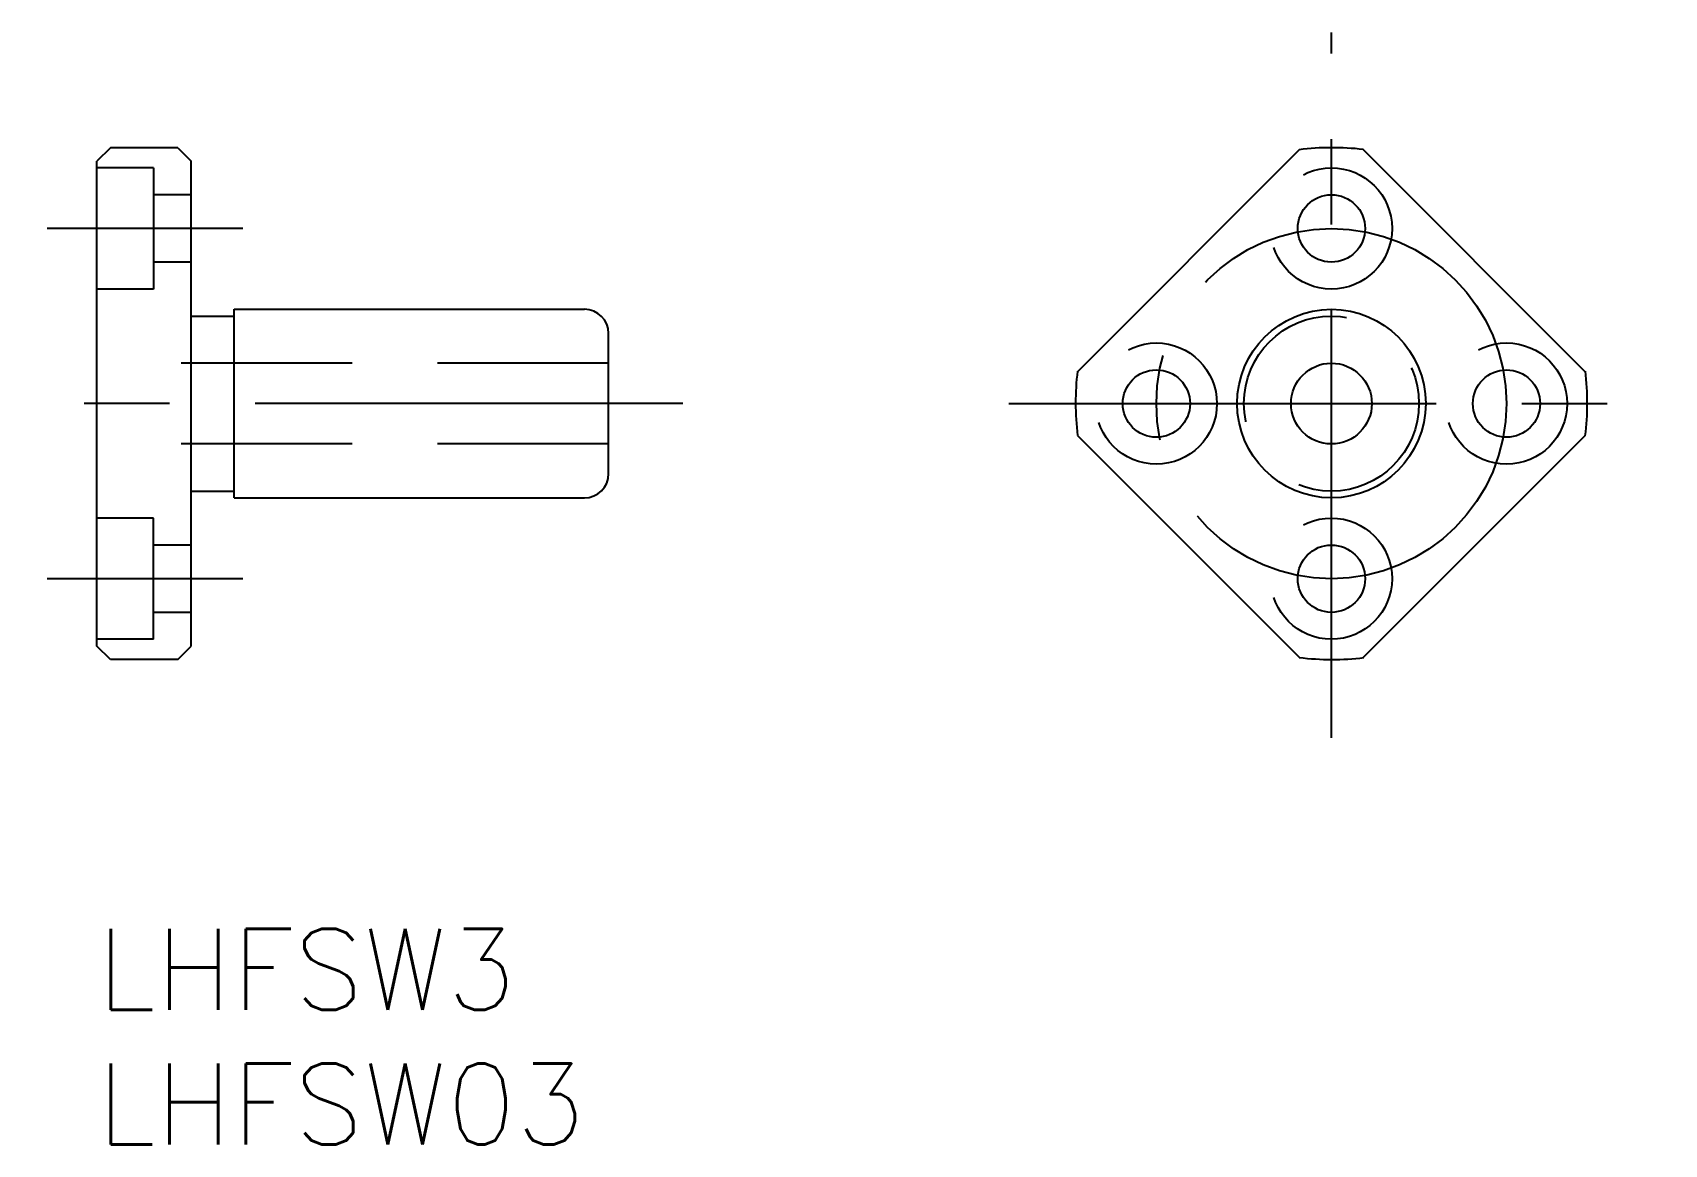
# Model space of a CAD drawing. Extents: x -2.4 to 58.2, y -8 to 33.3.
import ezdxf

# ---------------------------------------------------------------- set-up
doc = ezdxf.new("R2010")
doc.units = 0
doc.header["$LTSCALE"] = 0.5
doc.linetypes.add('CENTER', pattern=[50.8, 31.75, -6.35, 6.35, -6.35])
doc.linetypes.add('DASHED', pattern=[19.05, 12.7, -6.35])
for name, color, linetype in [('MSM_CENTER', 1, 'CENTER'), ('MSM_CONTINUOUS', 7, 'CONTINUOUS'), ('MSM_DASHED', 4, 'DASHED'), ('MSM_PART_NUMBER', 7, 'CONTINUOUS')]:
    doc.layers.add(name, color=color, linetype=linetype)
doc.styles.get("Standard").update_dxf_attribs({"font": 'txt.shx', "height": 1, "bigfont": 'bigfont.shx'})

# ---------------------------------------------------------------- blocks, each defined once
blk = doc.blocks.new('*U26')
at = {"layer": 'MSM_PART_NUMBER'}
blk.add_text('LHFSW3', height=3, dxfattribs=at).set_placement((0, -3))
blk = doc.blocks.new('*U27')
at = {"layer": 'MSM_PART_NUMBER'}
blk.add_text('LHFSW03', height=3, dxfattribs=at).set_placement((0, -8))

msp = doc.modelspace()

# ---------------------------------------------------------------- linework, layer by layer
at = {"layer": 'MSM_CENTER'}
for p, q in [((45.837, 7.092), (45.837, 33.27)), ((5.42, 26), (-1.847, 26)), ((21.75, 19.5), (-2.386, 19.5)), ((33.854, 19.5), (58.199, 19.5)), ((5.42, 13), (-1.847, 13))]:
    msp.add_line(p, q, dxfattribs=at)
msp.add_circle((45.837, 19.5), 6.5, dxfattribs=at)
at = {"layer": 'MSM_CONTINUOUS'}
for p, q in [((0.5, 29), (0, 28.5)), ((0, 10.5), (0, 28.5)), ((3, 29), (0.5, 29)), ((3, 29), (3.5, 28.5)), ((3.5, 10.5), (3.5, 28.5)), ((36.411, 20.68), (44.657, 28.926)), ((55.264, 20.68), (47.01, 28.934)), ((3.5, 22.75), (5.1, 22.75)), ((5.1, 23), (18.1, 23)), ((5.1, 16), (5.1, 23)), ((19, 16.9), (19, 22.1)), ((36.411, 18.32), (44.657, 10.074)), ((55.264, 18.32), (47.017, 10.074)), ((3.5, 16.25), (5.1, 16.25)), ((5.1, 16), (18.1, 16)), ((0.5, 10), (0, 10.5)), ((3, 10), (3.5, 10.5)), ((3, 10), (0.5, 10))]:
    msp.add_line(p, q, dxfattribs=at)
for centre, radius in [((45.837, 26), 1.25), ((45.837, 19.5), 3.5), ((39.337, 19.5), 1.25), ((45.837, 19.5), 1.5), ((52.337, 19.5), 1.25), ((45.837, 13), 1.25)]:
    msp.add_circle(centre, radius, dxfattribs=at)
for centre, radius, start, end in [((45.86, 19), 10, 83.3971, 96.98408), ((18.1, 22.1), 0.9, 0, 90), ((46.232, 19.523), 9.895, 173.16265, 186.98399), ((45.337, 19.515), 10, 353.01592, 6.8103), ((18.1, 16.9), 0.9, 270, 0), ((45.86, 20), 10, 263.01592, 276.8103)]:
    msp.add_arc(centre, radius, start, end, dxfattribs=at)
at = {"layer": 'MSM_DASHED'}
for p, q in [((2.1, 28.25), (0, 28.25)), ((2.1, 28.25), (2.1, 23.75)), ((3.5, 27.25), (2.1, 27.25)), ((3.5, 24.75), (2.1, 24.75)), ((2.1, 23.75), (0, 23.75)), ((19, 21), (0, 21)), ((19, 18), (0, 18)), ((2.1, 15.25), (0, 15.25)), ((2.1, 10.75), (2.1, 15.25)), ((3.5, 14.25), (2.1, 14.25)), ((3.5, 11.75), (2.1, 11.75)), ((2.1, 10.75), (0, 10.75))]:
    msp.add_line(p, q, dxfattribs=at)
for centre, radius in [((45.837, 26), 2.25), ((45.837, 19.5), 3.25), ((39.337, 19.5), 2.25), ((52.337, 19.5), 2.25), ((45.837, 13), 2.25)]:
    msp.add_circle(centre, radius, dxfattribs=at)

# ---------------------------------------------------------------- block references
at = {"layer": 'MSM_CONTINUOUS'}
for name in ['*U26', '*U27']:
    msp.add_blockref(name, (0, 0), dxfattribs=at)

doc.saveas('drawing.dxf')
